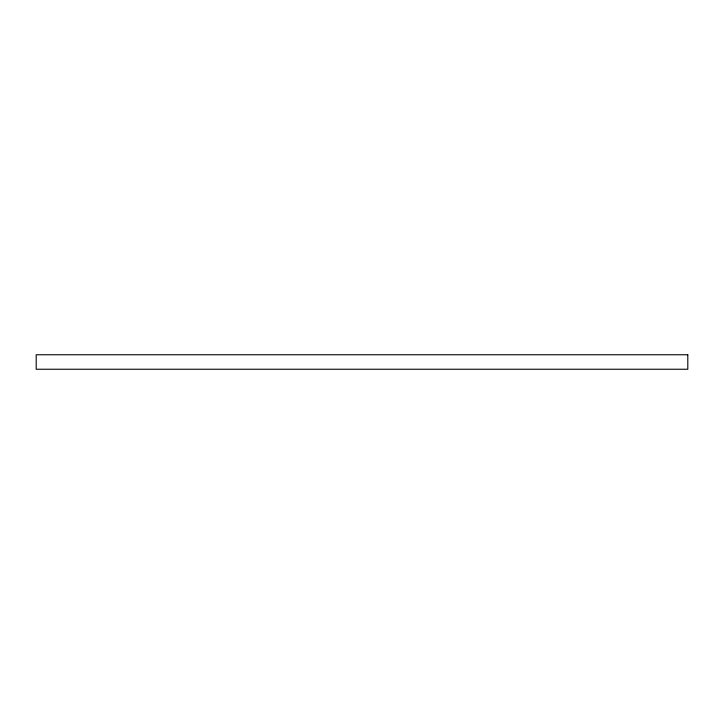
<?xml version="1.0" encoding="UTF-8"?>
<svg xmlns="http://www.w3.org/2000/svg" width="724" height="724" viewBox="0 0 724 724"><rect width="100%" height="100%" fill="white"/><g stroke="black" fill="none" stroke-linecap="round" stroke-linejoin="round"><path stroke-width="1.09" d="M687.8 354.76L36.2 354.76L36.2 369.24L687.8 369.24L687.8 354.76"/></g></svg>
